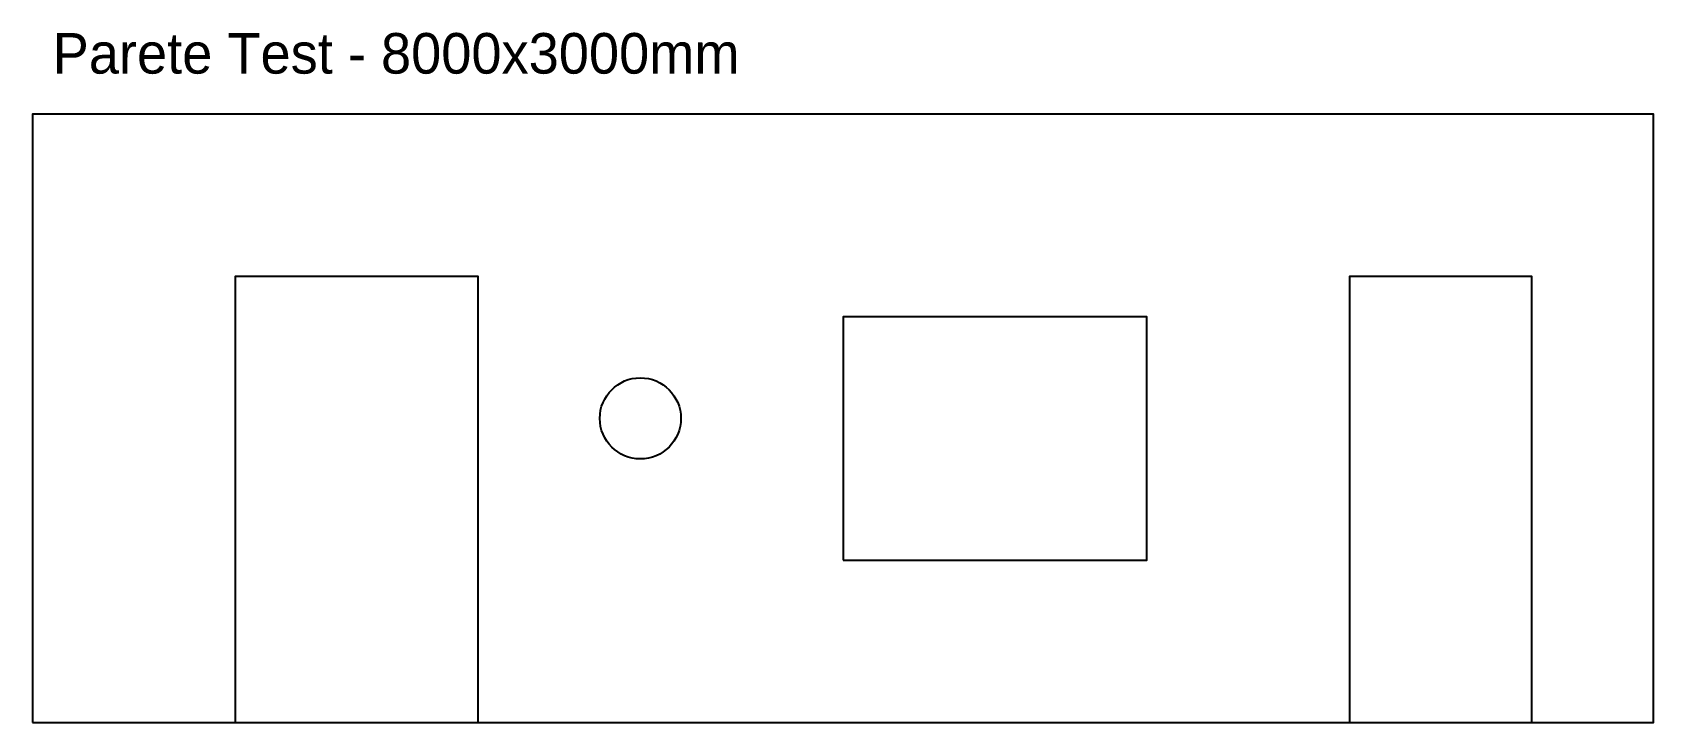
# Model space of a CAD drawing. Header units: metres. Extents: x 0 to 8000, y 0 to 3403.
import ezdxf

# ---------------------------------------------------------------- set-up
doc = ezdxf.new("R2010")
doc.units = ezdxf.units.M
doc.layers.add('BUCHI', color=1, linetype='Continuous')
doc.layers.add('MURO', color=5, linetype='Continuous')

msp = doc.modelspace()

# ---------------------------------------------------------------- linework, layer by layer
at = {"layer": 'BUCHI'}
for points in [[(1000, 0), (2200, 0), (2200, 2200), (1000, 2200), (1000, 0)], [(6500, 0), (7400, 0), (7400, 2200), (6500, 2200), (6500, 0)], [(4000, 800), (5500, 800), (5500, 2000), (4000, 2000), (4000, 800)]]:
    msp.add_lwpolyline(points, close=True, dxfattribs=at)
msp.add_circle((3000, 1500), 200, dxfattribs=at)
at = {"layer": 'MURO'}
msp.add_lwpolyline([(0, 0), (8000, 0), (8000, 3000), (0, 3000), (0, 0)], close=True, dxfattribs=at)

# ---------------------------------------------------------------- texts
msp.add_text('Parete Test - 8000x3000mm', height=200, dxfattribs=at).set_placement((100, 3200))

doc.saveas('drawing.dxf')
